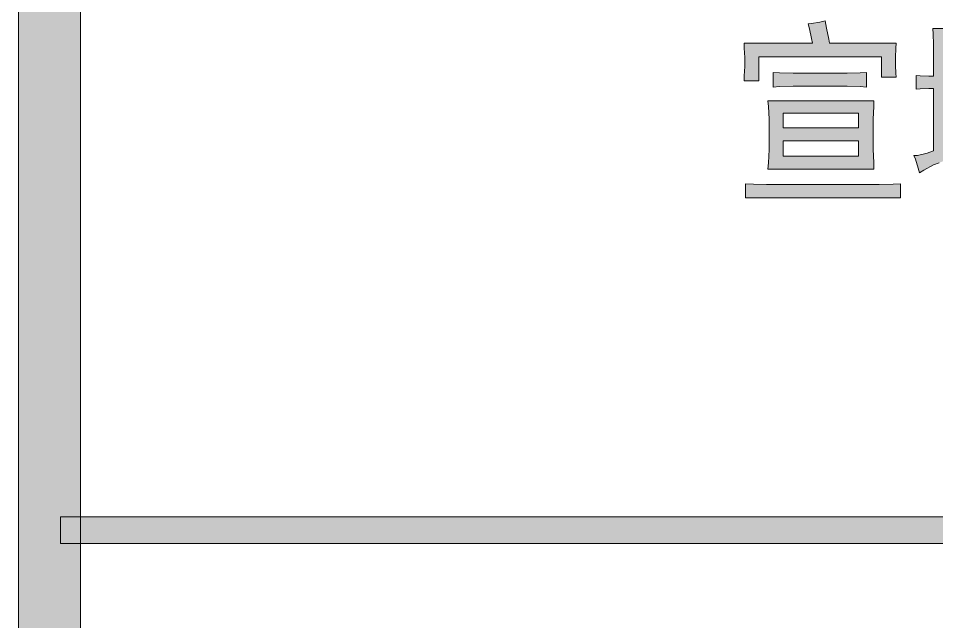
# Model space of a CAD drawing. Header units: millimetres. Extents: x 0 to 829, y 0 to 586.
# Drawn here: x 769.46 to 784.01, y 92.63 to 102.19 of the extents above; entities that cross this region are included whole.
import ezdxf

# ---------------------------------------------------------------- set-up
doc = ezdxf.new("R2010")
doc.units = ezdxf.units.MM

msp = doc.modelspace()

# ---------------------------------------------------------------- hatches: boundary and pattern name
h = msp.add_hatch(color=0)
h.dxf.hatch_style = 2
h.paths.add_polyline_path([(770.449028, 9.860139), (769.464778, 9.860139), (769.464778, 575.772139), (770.449028, 575.772139)])
h = msp.add_hatch(color=0)
h.dxf.hatch_style = 2
h.paths.add_polyline_path([(782.242389, 102.150333), (782.263556, 102.037444), (782.298833, 101.861056), (782.309417, 101.797556), (783.36775, 101.797556), (783.364222, 101.719944), (783.357167, 101.571778), (783.357167, 101.50475), (783.357167, 101.444778), (783.364222, 101.324833), (783.36775, 101.261333), (783.134917, 101.261333), (783.134917, 101.578833), (781.191111, 101.578833), (781.191111, 101.201361), (780.958278, 101.201361), (780.961806, 101.2825), (780.968861, 101.427139), (780.968861, 101.494167), (780.968861, 101.56825), (780.961806, 101.719944), (780.958278, 101.797556), (782.041306, 101.797556), (782.023667, 101.871639), (781.991917, 102.023333), (781.974278, 102.104472), (782.023667, 102.108), (782.157722, 102.132694)])
h = msp.add_hatch(color=0)
h.dxf.hatch_style = 2
h.paths.add_polyline_path([(784.397861, 100.033667), (784.313194, 100.001917), (784.140333, 99.938417), (784.048611, 99.903139), (783.960417, 99.871389), (783.805194, 99.786722), (783.734639, 99.740861), (783.713472, 99.818472), (783.671139, 99.959583), (783.646444, 100.019556), (783.702889, 100.019556), (783.858111, 100.054833), (783.960417, 100.093639), (783.960417, 101.081417), (783.882806, 101.081417), (783.745222, 101.074361), (783.681722, 101.067306), (783.681722, 101.286028), (783.745222, 101.2825), (783.882806, 101.275444), (783.960417, 101.275444), (783.960417, 101.712889), (783.960417, 101.779917), (783.953361, 101.938667), (783.949833, 102.030389), (784.1615, 102.030389), (784.157972, 101.94925), (784.150917, 101.794028), (784.150917, 101.712889), (784.150917, 101.275444), (784.217944, 101.275444), (784.344944, 101.2825), (784.408444, 101.286028), (784.408444, 101.067306), (784.344944, 101.074361), (784.217944, 101.081417), (784.150917, 101.081417), (784.150917, 100.167722), (784.210889, 100.178306), (784.341417, 100.220639), (784.408444, 100.252389), (784.404917, 100.188889), (784.397861, 100.079528)])
h = msp.add_hatch(color=0)
h.dxf.hatch_style = 2
h.paths.add_polyline_path([(782.489333, 101.324833), (782.591639, 101.324833), (782.79625, 101.328361), (782.898556, 101.335417), (782.898556, 101.102583), (782.79625, 101.109639), (782.591639, 101.116694), (782.489333, 101.116694), (781.857861, 101.116694), (781.737917, 101.116694), (781.519194, 101.109639), (781.416889, 101.102583), (781.416889, 101.335417), (781.519194, 101.328361), (781.734389, 101.324833), (781.847278, 101.324833)])
h = msp.add_hatch(color=0)
h.paths.add_polyline_path([(783.014972, 100.883861), (783.011444, 100.792139), (783.004389, 100.591056), (783.004389, 100.481694), (783.004389, 100.227694), (783.004389, 100.118333), (783.011444, 99.903139), (783.014972, 99.800833), (781.332222, 99.800833), (781.342806, 99.903139), (781.353389, 100.111278), (781.353389, 100.213583), (781.353389, 100.481694), (781.353389, 100.591056), (781.342806, 100.792139), (781.332222, 100.883861)])
h.paths.add_polyline_path([(782.768028, 100.008972), (782.768028, 100.252389), (781.579167, 100.252389), (781.579167, 100.008972)])
h.paths.add_polyline_path([(782.768028, 100.457), (782.768028, 100.689833), (781.579167, 100.689833), (781.579167, 100.457)])
h = msp.add_hatch(color=0)
h.dxf.hatch_style = 2
h.paths.add_polyline_path([(782.993806, 99.557417), (783.099639, 99.557417), (783.321889, 99.564472), (783.434778, 99.568), (783.434778, 99.349278), (780.979444, 99.349278), (780.979444, 99.568), (781.106444, 99.564472), (781.314583, 99.557417), (781.395722, 99.557417)])
h = msp.add_hatch(color=0)
h.dxf.hatch_style = 2
h.paths.add_polyline_path([(770.131528, 93.870639), (770.131528, 94.293972), (819.471028, 94.293972), (819.471028, 93.870639)])

# ---------------------------------------------------------------- linework, layer by layer
at = {"color": 0, "lineweight": 0}
for points in [[(770.449028, 9.860139), (769.464778, 9.860139), (769.464778, 575.772139), (770.449028, 575.772139)], [(782.242389, 102.150333), (782.263556, 102.037444), (782.298833, 101.861056), (782.309417, 101.797556), (783.36775, 101.797556), (783.364222, 101.719944), (783.357167, 101.571778), (783.357167, 101.50475), (783.357167, 101.444778), (783.364222, 101.324833), (783.36775, 101.261333), (783.134917, 101.261333), (783.134917, 101.578833), (781.191111, 101.578833), (781.191111, 101.201361), (780.958278, 101.201361), (780.961806, 101.2825), (780.968861, 101.427139), (780.968861, 101.494167), (780.968861, 101.56825), (780.961806, 101.719944), (780.958278, 101.797556), (782.041306, 101.797556), (782.023667, 101.871639), (781.991917, 102.023333), (781.974278, 102.104472), (782.023667, 102.108), (782.157722, 102.132694)], [(782.489333, 101.324833), (782.591639, 101.324833), (782.79625, 101.328361), (782.898556, 101.335417), (782.898556, 101.102583), (782.79625, 101.109639), (782.591639, 101.116694), (782.489333, 101.116694), (781.857861, 101.116694), (781.737917, 101.116694), (781.519194, 101.109639), (781.416889, 101.102583), (781.416889, 101.335417), (781.519194, 101.328361), (781.734389, 101.324833), (781.847278, 101.324833)], [(783.014972, 100.883861), (783.011444, 100.792139), (783.004389, 100.591056), (783.004389, 100.481694), (783.004389, 100.227694), (783.004389, 100.118333), (783.011444, 99.903139), (783.014972, 99.800833), (781.332222, 99.800833), (781.342806, 99.903139), (781.353389, 100.111278), (781.353389, 100.213583), (781.353389, 100.481694), (781.353389, 100.591056), (781.342806, 100.792139), (781.332222, 100.883861)], [(782.768028, 100.457), (782.768028, 100.689833), (781.579167, 100.689833), (781.579167, 100.457)], [(782.768028, 100.008972), (782.768028, 100.252389), (781.579167, 100.252389), (781.579167, 100.008972)], [(782.993806, 99.557417), (783.099639, 99.557417), (783.321889, 99.564472), (783.434778, 99.568), (783.434778, 99.349278), (780.979444, 99.349278), (780.979444, 99.568), (781.106444, 99.564472), (781.314583, 99.557417), (781.395722, 99.557417)], [(770.131528, 93.870639), (770.131528, 94.293972), (819.471028, 94.293972), (819.471028, 93.870639)]]:
    msp.add_lwpolyline(points, close=True, dxfattribs=at)
msp.add_lwpolyline([(784.048611, 99.903139), (783.960417, 99.871389), (783.805194, 99.786722), (783.734639, 99.740861), (783.713472, 99.818472), (783.671139, 99.959583), (783.646444, 100.019556), (783.702889, 100.019556), (783.858111, 100.054833), (783.960417, 100.093639), (783.960417, 101.081417), (783.882806, 101.081417), (783.745222, 101.074361), (783.681722, 101.067306), (783.681722, 101.286028), (783.745222, 101.2825), (783.882806, 101.275444), (783.960417, 101.275444), (783.960417, 101.712889), (783.960417, 101.779917), (783.953361, 101.938667), (783.949833, 102.030389), (784.1615, 102.030389)], dxfattribs=at)

doc.saveas('drawing.dxf')
